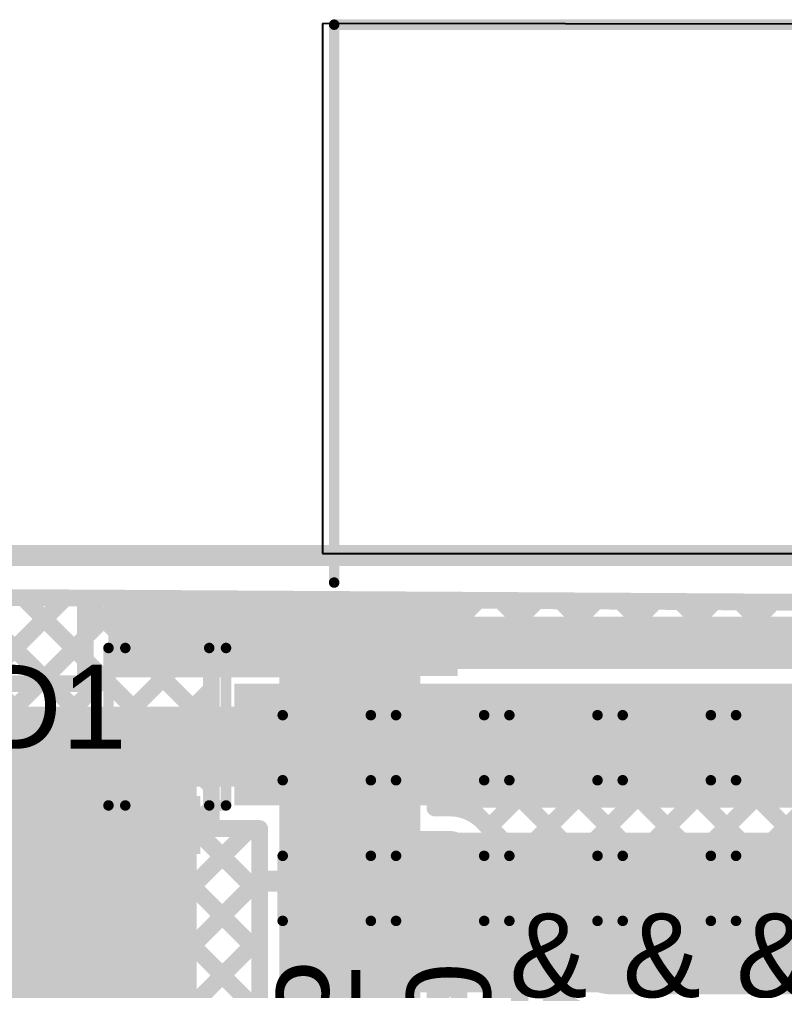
# Model space of a CAD drawing. Header units: millimetres. Extents: x -0.64 to 2.98, y -0.65 to 2.86.
# Drawn here: x 0.7016 to 1.0661, y 2.3958 to 2.8584 of the extents above; entities that cross this region are included whole.
import ezdxf

# ---------------------------------------------------------------- set-up
doc = ezdxf.new("R2010")
doc.units = ezdxf.units.MM
doc.header["$MEASUREMENT"] = 0
for name, color, linetype in [('BottomLayer', 5, 'Continuous'), ('BottomOverlay', 54, 'Continuous'), ('BottomPaste', 16, 'Continuous'), ('BottomSolder', 6, 'Continuous'), ('Mechanical2', 216, 'Continuous'), ('MultiLayer', 9, 'Continuous'), ('TopLayer', 1, 'Continuous'), ('TopOverlay', 2, 'Continuous'), ('TopPaste', 8, 'Continuous'), ('TopSolder', 216, 'Continuous'), ('ViaHoleLayer', 16, 'Continuous')]:
    doc.layers.add(name, color=color, linetype=linetype)
doc.styles.add('Arial', font='arial.ttf', dxfattribs={"height": 0.2})

# ---------------------------------------------------------------- blocks, each defined once
blk = doc.blocks.new('UDD32C03L01_267')
at = {"layer": 'TopLayer'}
for points in [[(-0.05512, 0.01181), (-0.03543, 0.01181), (-0.03543, -0.01181), (-0.05512, -0.01181)], [(0.03543, 0.01181), (0.05512, 0.01181), (0.05512, -0.01181), (0.03543, -0.01181)]]:
    blk.add_hatch(color=1, dxfattribs=at).paths.add_polyline_path(points)
at = {"layer": 'TopPaste'}
for points in [[(-0.05512, 0.01181), (-0.03543, 0.01181), (-0.03543, -0.01181), (-0.05512, -0.01181)], [(0.03543, 0.01181), (0.05512, 0.01181), (0.05512, -0.01181), (0.03543, -0.01181)]]:
    blk.add_hatch(color=8, dxfattribs=at).paths.add_polyline_path(points)
at = {"layer": 'TopSolder'}
for points in [[(-0.05912, 0.01581), (-0.03143, 0.01581), (-0.03143, -0.01581), (-0.05912, -0.01581)], [(0.03143, 0.01581), (0.05912, 0.01581), (0.05912, -0.01581), (0.03143, -0.01581)]]:
    blk.add_hatch(color=216, dxfattribs=at).paths.add_polyline_path(points)
at = {"layer": 'TopOverlay', "const_width": 0.005}
for points in [[(-0.036, 0.028), (0.039, 0.028)], [(-0.036, 0.028), (-0.036, 0.02)], [(0.039, 0.028), (0.039, 0.02)], [(-0.036, -0.02), (-0.036, -0.028)], [(0.039, -0.02), (0.039, -0.028)], [(-0.036, -0.028), (0.039, -0.028)]]:
    blk.add_lwpolyline(points, dxfattribs=at)
at = {"layer": 'TopOverlay', "const_width": 0.0025}
for points in [[(-0.03725, 0.028, 1), (-0.03475, 0.028, 1)], [(-0.03725, 0.028, 1), (-0.03475, 0.028, 1)], [(0.03775, 0.028, 1), (0.04025, 0.028, 1)], [(0.03775, 0.028, 1), (0.04025, 0.028, 1)], [(-0.03725, 0.02, 1), (-0.03475, 0.02, 1)], [(0.03775, 0.02, 1), (0.04025, 0.02, 1)], [(-0.03725, -0.02, 1), (-0.03475, -0.02, 1)], [(0.03775, -0.02, 1), (0.04025, -0.02, 1)], [(-0.03725, -0.028, 1), (-0.03475, -0.028, 1)], [(-0.03725, -0.028, 1), (-0.03475, -0.028, 1)], [(0.03775, -0.028, 1), (0.04025, -0.028, 1)], [(0.03775, -0.028, 1), (0.04025, -0.028, 1)]]:
    blk.add_lwpolyline(points, format="xyb", close=True, dxfattribs=at)
blk = doc.blocks.new('CAP_0603_B_268')
at = {"layer": 'BottomLayer'}
for points in [[(-0.045, -0.0175), (-0.045, 0.0175), (-0.015, 0.0175), (-0.015, -0.0175)], [(0.015, -0.0175), (0.015, 0.0175), (0.045, 0.0175), (0.045, -0.0175)]]:
    blk.add_hatch(color=5, dxfattribs=at).paths.add_polyline_path(points)
at = {"layer": 'BottomPaste'}
for points in [[(-0.045, -0.0175), (-0.045, 0.0175), (-0.015, 0.0175), (-0.015, -0.0175)], [(0.015, -0.0175), (0.015, 0.0175), (0.045, 0.0175), (0.045, -0.0175)]]:
    blk.add_hatch(color=16, dxfattribs=at).paths.add_polyline_path(points)
at = {"layer": 'BottomSolder'}
for points in [[(-0.04736, -0.01986), (-0.04736, 0.01986), (-0.01264, 0.01986), (-0.01264, -0.01986)], [(0.01264, -0.01986), (0.01264, 0.01986), (0.04736, 0.01986), (0.04736, -0.01986)]]:
    blk.add_hatch(color=6, dxfattribs=at).paths.add_polyline_path(points)
at = {"layer": 'BottomOverlay', "const_width": 0.005}
for points in [[(-0.049, -0.021), (-0.049, 0.021)], [(-0.018, 0.021), (-0.049, 0.021)], [(0.049, 0.021), (0.018, 0.021)], [(0.049, -0.021), (0.049, 0.021)], [(-0.018, -0.021), (-0.049, -0.021)], [(0.049, -0.021), (0.018, -0.021)]]:
    blk.add_lwpolyline(points, dxfattribs=at)
at = {"layer": 'BottomOverlay', "const_width": 0.0025}
for points in [[(-0.05025, 0.021, 1), (-0.04775, 0.021, 1)], [(-0.05025, 0.021, 1), (-0.04775, 0.021, 1)], [(-0.01925, 0.021, 1), (-0.01675, 0.021, 1)], [(0.01675, 0.021, 1), (0.01925, 0.021, 1)], [(0.04775, 0.021, 1), (0.05025, 0.021, 1)], [(0.04775, 0.021, 1), (0.05025, 0.021, 1)], [(-0.05025, -0.021, 1), (-0.04775, -0.021, 1)], [(-0.05025, -0.021, 1), (-0.04775, -0.021, 1)], [(-0.01925, -0.021, 1), (-0.01675, -0.021, 1)], [(0.01675, -0.021, 1), (0.01925, -0.021, 1)], [(0.04775, -0.021, 1), (0.05025, -0.021, 1)], [(0.04775, -0.021, 1), (0.05025, -0.021, 1)]]:
    blk.add_lwpolyline(points, format="xyb", close=True, dxfattribs=at)
blk = doc.blocks.new('CAP_0603_B_269')
at = {"layer": 'BottomLayer'}
for points in [[(-0.045, -0.0175), (-0.045, 0.0175), (-0.015, 0.0175), (-0.015, -0.0175)], [(0.015, -0.0175), (0.015, 0.0175), (0.045, 0.0175), (0.045, -0.0175)]]:
    blk.add_hatch(color=5, dxfattribs=at).paths.add_polyline_path(points)
at = {"layer": 'BottomPaste'}
for points in [[(-0.045, -0.0175), (-0.045, 0.0175), (-0.015, 0.0175), (-0.015, -0.0175)], [(0.015, -0.0175), (0.015, 0.0175), (0.045, 0.0175), (0.045, -0.0175)]]:
    blk.add_hatch(color=16, dxfattribs=at).paths.add_polyline_path(points)
at = {"layer": 'BottomSolder'}
for points in [[(-0.04736, -0.01986), (-0.04736, 0.01986), (-0.01264, 0.01986), (-0.01264, -0.01986)], [(0.01264, -0.01986), (0.01264, 0.01986), (0.04736, 0.01986), (0.04736, -0.01986)]]:
    blk.add_hatch(color=6, dxfattribs=at).paths.add_polyline_path(points)
at = {"layer": 'BottomOverlay', "const_width": 0.005}
for points in [[(-0.049, -0.021), (-0.049, 0.021)], [(-0.018, 0.021), (-0.049, 0.021)], [(0.049, 0.021), (0.018, 0.021)], [(0.049, -0.021), (0.049, 0.021)], [(-0.018, -0.021), (-0.049, -0.021)], [(0.049, -0.021), (0.018, -0.021)]]:
    blk.add_lwpolyline(points, dxfattribs=at)
at = {"layer": 'BottomOverlay', "const_width": 0.0025}
for points in [[(-0.05025, 0.021, 1), (-0.04775, 0.021, 1)], [(-0.05025, 0.021, 1), (-0.04775, 0.021, 1)], [(-0.01925, 0.021, 1), (-0.01675, 0.021, 1)], [(0.01675, 0.021, 1), (0.01925, 0.021, 1)], [(0.04775, 0.021, 1), (0.05025, 0.021, 1)], [(0.04775, 0.021, 1), (0.05025, 0.021, 1)], [(-0.05025, -0.021, 1), (-0.04775, -0.021, 1)], [(-0.05025, -0.021, 1), (-0.04775, -0.021, 1)], [(-0.01925, -0.021, 1), (-0.01675, -0.021, 1)], [(0.01675, -0.021, 1), (0.01925, -0.021, 1)], [(0.04775, -0.021, 1), (0.05025, -0.021, 1)], [(0.04775, -0.021, 1), (0.05025, -0.021, 1)]]:
    blk.add_lwpolyline(points, format="xyb", close=True, dxfattribs=at)
blk = doc.blocks.new('C___0603_B_270')
at = {"layer": 'BottomLayer'}
for points in [[(-0.045, -0.0175), (-0.045, 0.0175), (-0.015, 0.0175), (-0.015, -0.0175)], [(0.015, -0.0175), (0.015, 0.0175), (0.045, 0.0175), (0.045, -0.0175)]]:
    blk.add_hatch(color=5, dxfattribs=at).paths.add_polyline_path(points)
at = {"layer": 'BottomPaste'}
for points in [[(-0.045, -0.0175), (-0.045, 0.0175), (-0.015, 0.0175), (-0.015, -0.0175)], [(0.015, -0.0175), (0.015, 0.0175), (0.045, 0.0175), (0.045, -0.0175)]]:
    blk.add_hatch(color=16, dxfattribs=at).paths.add_polyline_path(points)
at = {"layer": 'BottomSolder'}
for points in [[(-0.04736, -0.01986), (-0.04736, 0.01986), (-0.01264, 0.01986), (-0.01264, -0.01986)], [(0.01264, -0.01986), (0.01264, 0.01986), (0.04736, 0.01986), (0.04736, -0.01986)]]:
    blk.add_hatch(color=6, dxfattribs=at).paths.add_polyline_path(points)
at = {"layer": 'BottomOverlay', "const_width": 0.005}
for points in [[(-0.018, 0.021), (-0.049, 0.021)], [(-0.049, -0.021), (-0.049, 0.021)], [(0.049, 0.021), (0.018, 0.021)], [(0.049, -0.021), (0.049, 0.021)], [(-0.018, -0.021), (-0.049, -0.021)], [(0.049, -0.021), (0.018, -0.021)]]:
    blk.add_lwpolyline(points, dxfattribs=at)
at = {"layer": 'BottomOverlay', "const_width": 0.0025}
for points in [[(-0.05025, 0.021, 1), (-0.04775, 0.021, 1)], [(-0.05025, 0.021, 1), (-0.04775, 0.021, 1)], [(-0.01925, 0.021, 1), (-0.01675, 0.021, 1)], [(0.01675, 0.021, 1), (0.01925, 0.021, 1)], [(0.04775, 0.021, 1), (0.05025, 0.021, 1)], [(0.04775, 0.021, 1), (0.05025, 0.021, 1)], [(-0.05025, -0.021, 1), (-0.04775, -0.021, 1)], [(-0.05025, -0.021, 1), (-0.04775, -0.021, 1)], [(-0.01925, -0.021, 1), (-0.01675, -0.021, 1)], [(0.01675, -0.021, 1), (0.01925, -0.021, 1)], [(0.04775, -0.021, 1), (0.05025, -0.021, 1)], [(0.04775, -0.021, 1), (0.05025, -0.021, 1)]]:
    blk.add_lwpolyline(points, format="xyb", close=True, dxfattribs=at)
blk = doc.blocks.new('CAP_0603_B_271')
at = {"layer": 'BottomLayer'}
for points in [[(-0.045, -0.0175), (-0.045, 0.0175), (-0.015, 0.0175), (-0.015, -0.0175)], [(0.015, -0.0175), (0.015, 0.0175), (0.045, 0.0175), (0.045, -0.0175)]]:
    blk.add_hatch(color=5, dxfattribs=at).paths.add_polyline_path(points)
at = {"layer": 'BottomPaste'}
for points in [[(-0.045, -0.0175), (-0.045, 0.0175), (-0.015, 0.0175), (-0.015, -0.0175)], [(0.015, -0.0175), (0.015, 0.0175), (0.045, 0.0175), (0.045, -0.0175)]]:
    blk.add_hatch(color=16, dxfattribs=at).paths.add_polyline_path(points)
at = {"layer": 'BottomSolder'}
for points in [[(-0.04736, -0.01986), (-0.04736, 0.01986), (-0.01264, 0.01986), (-0.01264, -0.01986)], [(0.01264, -0.01986), (0.01264, 0.01986), (0.04736, 0.01986), (0.04736, -0.01986)]]:
    blk.add_hatch(color=6, dxfattribs=at).paths.add_polyline_path(points)
at = {"layer": 'BottomOverlay', "const_width": 0.005}
for points in [[(-0.049, -0.021), (-0.049, 0.021)], [(-0.018, 0.021), (-0.049, 0.021)], [(0.049, 0.021), (0.018, 0.021)], [(0.049, -0.021), (0.049, 0.021)], [(-0.018, -0.021), (-0.049, -0.021)], [(0.049, -0.021), (0.018, -0.021)]]:
    blk.add_lwpolyline(points, dxfattribs=at)
at = {"layer": 'BottomOverlay', "const_width": 0.0025}
for points in [[(-0.05025, 0.021, 1), (-0.04775, 0.021, 1)], [(-0.05025, 0.021, 1), (-0.04775, 0.021, 1)], [(-0.01925, 0.021, 1), (-0.01675, 0.021, 1)], [(0.01675, 0.021, 1), (0.01925, 0.021, 1)], [(0.04775, 0.021, 1), (0.05025, 0.021, 1)], [(0.04775, 0.021, 1), (0.05025, 0.021, 1)], [(-0.05025, -0.021, 1), (-0.04775, -0.021, 1)], [(-0.05025, -0.021, 1), (-0.04775, -0.021, 1)], [(-0.01925, -0.021, 1), (-0.01675, -0.021, 1)], [(0.01675, -0.021, 1), (0.01925, -0.021, 1)], [(0.04775, -0.021, 1), (0.05025, -0.021, 1)], [(0.04775, -0.021, 1), (0.05025, -0.021, 1)]]:
    blk.add_lwpolyline(points, format="xyb", close=True, dxfattribs=at)
blk = doc.blocks.new('CAP_0603_B_275')
at = {"layer": 'BottomLayer'}
for points in [[(-0.045, -0.0175), (-0.045, 0.0175), (-0.015, 0.0175), (-0.015, -0.0175)], [(0.015, -0.0175), (0.015, 0.0175), (0.045, 0.0175), (0.045, -0.0175)]]:
    blk.add_hatch(color=5, dxfattribs=at).paths.add_polyline_path(points)
at = {"layer": 'BottomPaste'}
for points in [[(-0.045, -0.0175), (-0.045, 0.0175), (-0.015, 0.0175), (-0.015, -0.0175)], [(0.015, -0.0175), (0.015, 0.0175), (0.045, 0.0175), (0.045, -0.0175)]]:
    blk.add_hatch(color=16, dxfattribs=at).paths.add_polyline_path(points)
at = {"layer": 'BottomSolder'}
for points in [[(-0.04736, -0.01986), (-0.04736, 0.01986), (-0.01264, 0.01986), (-0.01264, -0.01986)], [(0.01264, -0.01986), (0.01264, 0.01986), (0.04736, 0.01986), (0.04736, -0.01986)]]:
    blk.add_hatch(color=6, dxfattribs=at).paths.add_polyline_path(points)
at = {"layer": 'BottomOverlay', "const_width": 0.005}
for points in [[(-0.049, -0.021), (-0.049, 0.021)], [(-0.018, 0.021), (-0.049, 0.021)], [(0.049, 0.021), (0.018, 0.021)], [(0.049, -0.021), (0.049, 0.021)], [(-0.018, -0.021), (-0.049, -0.021)], [(0.049, -0.021), (0.018, -0.021)]]:
    blk.add_lwpolyline(points, dxfattribs=at)
at = {"layer": 'BottomOverlay', "const_width": 0.0025}
for points in [[(-0.05025, 0.021, 1), (-0.04775, 0.021, 1)], [(-0.05025, 0.021, 1), (-0.04775, 0.021, 1)], [(-0.01925, 0.021, 1), (-0.01675, 0.021, 1)], [(0.01675, 0.021, 1), (0.01925, 0.021, 1)], [(0.04775, 0.021, 1), (0.05025, 0.021, 1)], [(0.04775, 0.021, 1), (0.05025, 0.021, 1)], [(-0.05025, -0.021, 1), (-0.04775, -0.021, 1)], [(-0.05025, -0.021, 1), (-0.04775, -0.021, 1)], [(-0.01925, -0.021, 1), (-0.01675, -0.021, 1)], [(0.01675, -0.021, 1), (0.01925, -0.021, 1)], [(0.04775, -0.021, 1), (0.05025, -0.021, 1)], [(0.04775, -0.021, 1), (0.05025, -0.021, 1)]]:
    blk.add_lwpolyline(points, format="xyb", close=True, dxfattribs=at)
blk = doc.blocks.new('ESP32_WROVER_E_N8R8_292')
at = {"layer": 'TopLayer'}
for points in [[(-0.37402, 0.46772), (-0.31496, 0.46772), (-0.31496, 0.43228), (-0.37402, 0.43228)], [(-0.37402, 0.41772), (-0.31496, 0.41772), (-0.31496, 0.38228), (-0.37402, 0.38228)], [(-0.37402, 0.36772), (-0.31496, 0.36772), (-0.31496, 0.33228), (-0.37402, 0.33228)], [(-0.37402, 0.31772), (-0.31496, 0.31772), (-0.31496, 0.28228), (-0.37402, 0.28228)]]:
    blk.add_hatch(color=1, dxfattribs=at).paths.add_polyline_path(points)
at = {"layer": 'TopOverlay'}
blk.add_hatch(color=2, dxfattribs=at).paths.add_polyline_path([(-0.3112, 0.43263), (-0.2932, 0.43263), (-0.2932, 0.46963), (-0.3112, 0.46963)])
at = {"layer": 'TopPaste'}
for points in [[(-0.37402, 0.46772), (-0.31496, 0.46772), (-0.31496, 0.43228), (-0.37402, 0.43228)], [(-0.37402, 0.41772), (-0.31496, 0.41772), (-0.31496, 0.38228), (-0.37402, 0.38228)], [(-0.37402, 0.36772), (-0.31496, 0.36772), (-0.31496, 0.33228), (-0.37402, 0.33228)], [(-0.37402, 0.31772), (-0.31496, 0.31772), (-0.31496, 0.28228), (-0.37402, 0.28228)]]:
    blk.add_hatch(color=8, dxfattribs=at).paths.add_polyline_path(points)
at = {"layer": 'TopSolder'}
for points in [[(-0.37802, 0.47172), (-0.31096, 0.47172), (-0.31096, 0.42828), (-0.37802, 0.42828)], [(-0.37802, 0.42172), (-0.31096, 0.42172), (-0.31096, 0.37828), (-0.37802, 0.37828)], [(-0.37802, 0.37172), (-0.31096, 0.37172), (-0.31096, 0.32828), (-0.37802, 0.32828)], [(-0.37802, 0.32172), (-0.31096, 0.32172), (-0.31096, 0.27828), (-0.37802, 0.27828)]]:
    blk.add_hatch(color=216, dxfattribs=at).paths.add_polyline_path(points)
at = {"layer": 'TopOverlay'}
for points, const_width in [([(-0.35197, 0.47717), (-0.35197, 0.74291)], 0.005), ([(-0.35197, 0.74291), (0.35669, 0.74291)], 0.005), ([(-0.38884, 0.44431), (-0.38884, 0.45431)], 0.01181), ([(-0.38884, 0.45431), (-0.38384, 0.44931)], 0.01181), ([(-0.38884, 0.44431), (-0.38384, 0.44931)], 0.01181)]:
    blk.add_lwpolyline(points, dxfattribs=dict(at, const_width=const_width))
for points, const_width in [([(-0.35322, 0.74291, 1), (-0.35072, 0.74291, 1)], 0.0025), ([(-0.35322, 0.74291, 1), (-0.35072, 0.74291, 1)], 0.0025), ([(-0.35322, 0.47717, 1), (-0.35072, 0.47717, 1)], 0.0025), ([(-0.3918, 0.45431, 1), (-0.38589, 0.45431, 1)], 0.00591), ([(-0.3918, 0.45431, 1), (-0.38589, 0.45431, 1)], 0.00591), ([(-0.3868, 0.44931, 1), (-0.38089, 0.44931, 1)], 0.00591), ([(-0.3868, 0.44931, 1), (-0.38089, 0.44931, 1)], 0.00591), ([(-0.3918, 0.44431, 1), (-0.38589, 0.44431, 1)], 0.00591), ([(-0.3918, 0.44431, 1), (-0.38589, 0.44431, 1)], 0.00591)]:
    blk.add_lwpolyline(points, format="xyb", close=True, dxfattribs=dict(at, const_width=const_width))

msp = doc.modelspace()

# ---------------------------------------------------------------- hatches: boundary and pattern name
at = {"layer": 'BottomLayer'}
for points in [[(0.804, 2.484), (1.246, 2.484), (1.246, 2.542), (0.804, 2.542)], [(0.827, 2.395), (1.284, 2.395), (1.284, 2.471), (0.827, 2.471)]]:
    msp.add_hatch(color=5, dxfattribs=at).paths.add_polyline_path(points)
h = msp.add_hatch(color=5, dxfattribs=at)
edge = h.paths.add_edge_path()
edge.add_arc((0.816, 2.51), 0.01181, 0, 360)
h = msp.add_hatch(color=5, dxfattribs=at)
edge = h.paths.add_edge_path()
edge.add_arc((1.037, 2.513), 0.01181, 0, 360)
h = msp.add_hatch(color=5, dxfattribs=at)
edge = h.paths.add_edge_path()
edge.add_arc((0.984, 2.419), 0.01181, 0, 360)
at = {"layer": 'BottomSolder'}
h = msp.add_hatch(color=6, dxfattribs=at)
edge = h.paths.add_edge_path()
edge.add_arc((0.816, 2.51), 0.00791, 0, 360)
h = msp.add_hatch(color=6, dxfattribs=at)
edge = h.paths.add_edge_path()
edge.add_arc((1.037, 2.513), 0.00791, 0, 360)
h = msp.add_hatch(color=6, dxfattribs=at)
edge = h.paths.add_edge_path()
edge.add_arc((0.984, 2.419), 0.00791, 0, 360)
at = {"layer": 'TopLayer'}
for points in [[(0.744, 2.545), (0.857, 2.545), (0.857, 2.581), (0.744, 2.581)], [(0.689, 1.975), (0.786, 1.975), (0.786, 2.531), (0.689, 2.531)], [(0.745, 2.493), (0.836, 2.493), (0.836, 2.531), (0.745, 2.531)]]:
    msp.add_hatch(color=1, dxfattribs=at).paths.add_polyline_path(points)
h = msp.add_hatch(color=1, dxfattribs=at)
edge = h.paths.add_edge_path()
edge.add_arc((0.816, 2.51), 0.01181, 0, 360)
h = msp.add_hatch(color=1, dxfattribs=at)
edge = h.paths.add_edge_path()
edge.add_arc((1.037, 2.513), 0.01181, 0, 360)
h = msp.add_hatch(color=1, dxfattribs=at)
edge = h.paths.add_edge_path()
edge.add_arc((0.984, 2.419), 0.01181, 0, 360)
at = {"layer": 'TopSolder'}
h = msp.add_hatch(color=216, dxfattribs=at)
edge = h.paths.add_edge_path()
edge.add_arc((0.816, 2.51), 0.00791, 0, 360)
h = msp.add_hatch(color=216, dxfattribs=at)
edge = h.paths.add_edge_path()
edge.add_arc((1.037, 2.513), 0.00791, 0, 360)
h = msp.add_hatch(color=216, dxfattribs=at)
edge = h.paths.add_edge_path()
edge.add_arc((0.984, 2.419), 0.00791, 0, 360)
at = {"layer": 'ViaHoleLayer'}
h = msp.add_hatch(color=16, dxfattribs=at)
edge = h.paths.add_edge_path()
edge.add_arc((1.037, 2.513), 0.00591, 0, 360)
h = msp.add_hatch(color=16, dxfattribs=at)
edge = h.paths.add_edge_path()
edge.add_arc((0.816, 2.51), 0.00591, 0, 360)
h = msp.add_hatch(color=16, dxfattribs=at)
edge = h.paths.add_edge_path()
edge.add_arc((0.984, 2.419), 0.00591, 0, 360)

# ---------------------------------------------------------------- linework, layer by layer
at = {"layer": 'BottomLayer'}
for points, const_width in [([(0.36632, 2.58499), (1.25335, 2.57973)], 0.008), ([(0.49469, 2.35413), (0.72343, 2.58287)], 0.008), ([(0.49469, 2.32584), (0.75155, 2.5827)], 0.008), ([(0.49469, 2.29756), (0.77967, 2.58254)], 0.008), ([(0.53249, 2.584), (0.72649, 2.39)], 0.008), ([(0.56094, 2.58383), (0.75477, 2.39)], 0.008), ([(0.58939, 2.58367), (0.78306, 2.39)], 0.008), ([(0.61541, 2.39), (0.80779, 2.58237)], 0.008), ([(0.61784, 2.5835), (0.81134, 2.39)], 0.008), ([(0.6463, 2.58333), (0.816, 2.41363)], 0.008), ([(0.67475, 2.58316), (0.816, 2.44191)], 0.008), ([(0.7032, 2.58299), (0.793, 2.49319)], 0.008), ([(0.73166, 2.58282), (0.793, 2.52148)], 0.008), ([(0.76011, 2.58265), (0.793, 2.54976)], 0.008), ([(0.78856, 2.58249), (0.81805, 2.553)], 0.008), ([(0.8067, 2.553), (0.8359, 2.5822)], 0.008), ([(0.81701, 2.58232), (0.84633, 2.553)], 0.008), ([(0.83498, 2.553), (0.86402, 2.58204)], 0.008), ([(0.84547, 2.58215), (0.87462, 2.553)], 0.008), ([(0.87392, 2.58198), (0.9029, 2.553)], 0.008), ([(0.86327, 2.553), (0.89214, 2.58187)], 0.008), ([(0.89155, 2.553), (0.92026, 2.5817)], 0.008), ([(0.90237, 2.58181), (0.93118, 2.553)], 0.008), ([(0.91984, 2.553), (0.94837, 2.58154)], 0.008), ([(0.93083, 2.58164), (0.95947, 2.553)], 0.008), ([(0.94812, 2.553), (0.97649, 2.58137)], 0.008), ([(0.95928, 2.58147), (0.98775, 2.553)], 0.008), ([(0.9764, 2.553), (1.00461, 2.58121)], 0.008), ([(0.98773, 2.58131), (1.01604, 2.553)], 0.008), ([(1.00469, 2.553), (1.03273, 2.58104)], 0.008), ([(1.01618, 2.58114), (1.04432, 2.553)], 0.008), ([(1.03297, 2.553), (1.06084, 2.58087)], 0.008), ([(1.04464, 2.58097), (1.07261, 2.553)], 0.008), ([(1.06126, 2.553), (1.08896, 2.58071)], 0.008), ([(0.793, 2.553), (1.2492, 2.553)], 0.008), ([(0.793, 2.473), (0.793, 2.553)], 0.008), ([(0.6437, 2.39), (0.793, 2.5393)], 0.008), ([(0.67198, 2.39), (0.793, 2.51102)], 0.008), ([(0.70027, 2.39), (0.793, 2.48273)], 0.008), ([(0.72855, 2.39), (0.81155, 2.473)], 0.008), ([(0.793, 2.473), (0.816, 2.473)], 0.008), ([(0.816, 2.39), (0.816, 2.473)], 0.008), ([(0.75684, 2.39), (0.816, 2.44916)], 0.008), ([(0.8205, 2.448), (0.848, 2.448)], 0.01), ([(0.78512, 2.39), (0.816, 2.42088)], 0.008)]:
    msp.add_lwpolyline(points, dxfattribs=dict(at, const_width=const_width))
for points, const_width in [([(0.7012, 2.58299, 1), (0.7052, 2.58299, 1)], 0.004), ([(0.72143, 2.58287, 1), (0.72543, 2.58287, 1)], 0.004), ([(0.72966, 2.58282, 1), (0.73366, 2.58282, 1)], 0.004), ([(0.74955, 2.5827, 1), (0.75355, 2.5827, 1)], 0.004), ([(0.75811, 2.58265, 1), (0.76211, 2.58265, 1)], 0.004), ([(0.77767, 2.58254, 1), (0.78167, 2.58254, 1)], 0.004), ([(0.78656, 2.58249, 1), (0.79056, 2.58249, 1)], 0.004), ([(0.80579, 2.58237, 1), (0.80979, 2.58237, 1)], 0.004), ([(0.81501, 2.58232, 1), (0.81901, 2.58232, 1)], 0.004), ([(0.8339, 2.5822, 1), (0.8379, 2.5822, 1)], 0.004), ([(0.84347, 2.58215, 1), (0.84747, 2.58215, 1)], 0.004), ([(0.86202, 2.58204, 1), (0.86602, 2.58204, 1)], 0.004), ([(0.87192, 2.58198, 1), (0.87592, 2.58198, 1)], 0.004), ([(0.89014, 2.58187, 1), (0.89414, 2.58187, 1)], 0.004), ([(0.90037, 2.58181, 1), (0.90437, 2.58181, 1)], 0.004), ([(0.91826, 2.5817, 1), (0.92226, 2.5817, 1)], 0.004), ([(0.92883, 2.58164, 1), (0.93283, 2.58164, 1)], 0.004), ([(0.94637, 2.58154, 1), (0.95037, 2.58154, 1)], 0.004), ([(0.95728, 2.58147, 1), (0.96128, 2.58147, 1)], 0.004), ([(0.97449, 2.58137, 1), (0.97849, 2.58137, 1)], 0.004), ([(0.98573, 2.58131, 1), (0.98973, 2.58131, 1)], 0.004), ([(1.00261, 2.58121, 1), (1.00661, 2.58121, 1)], 0.004), ([(1.01418, 2.58114, 1), (1.01818, 2.58114, 1)], 0.004), ([(1.03073, 2.58104, 1), (1.03473, 2.58104, 1)], 0.004), ([(1.04264, 2.58097, 1), (1.04664, 2.58097, 1)], 0.004), ([(1.05884, 2.58087, 1), (1.06284, 2.58087, 1)], 0.004), ([(0.791, 2.553, 1), (0.795, 2.553, 1)], 0.004), ([(0.791, 2.553, 1), (0.795, 2.553, 1)], 0.004), ([(0.791, 2.54976, 1), (0.795, 2.54976, 1)], 0.004), ([(0.8047, 2.553, 1), (0.8087, 2.553, 1)], 0.004), ([(0.81605, 2.553, 1), (0.82005, 2.553, 1)], 0.004), ([(0.83298, 2.553, 1), (0.83698, 2.553, 1)], 0.004), ([(0.84433, 2.553, 1), (0.84833, 2.553, 1)], 0.004), ([(0.86127, 2.553, 1), (0.86527, 2.553, 1)], 0.004), ([(0.87262, 2.553, 1), (0.87662, 2.553, 1)], 0.004), ([(0.88955, 2.553, 1), (0.89355, 2.553, 1)], 0.004), ([(0.9009, 2.553, 1), (0.9049, 2.553, 1)], 0.004), ([(0.91784, 2.553, 1), (0.92184, 2.553, 1)], 0.004), ([(0.92918, 2.553, 1), (0.93318, 2.553, 1)], 0.004), ([(0.94612, 2.553, 1), (0.95012, 2.553, 1)], 0.004), ([(0.95747, 2.553, 1), (0.96147, 2.553, 1)], 0.004), ([(0.9744, 2.553, 1), (0.9784, 2.553, 1)], 0.004), ([(0.98575, 2.553, 1), (0.98975, 2.553, 1)], 0.004), ([(1.00269, 2.553, 1), (1.00669, 2.553, 1)], 0.004), ([(1.01404, 2.553, 1), (1.01804, 2.553, 1)], 0.004), ([(1.03097, 2.553, 1), (1.03497, 2.553, 1)], 0.004), ([(1.04232, 2.553, 1), (1.04632, 2.553, 1)], 0.004), ([(1.05926, 2.553, 1), (1.06326, 2.553, 1)], 0.004), ([(0.791, 2.5393, 1), (0.795, 2.5393, 1)], 0.004), ([(0.791, 2.52148, 1), (0.795, 2.52148, 1)], 0.004), ([(0.791, 2.51102, 1), (0.795, 2.51102, 1)], 0.004), ([(0.791, 2.49319, 1), (0.795, 2.49319, 1)], 0.004), ([(0.791, 2.48273, 1), (0.795, 2.48273, 1)], 0.004), ([(0.791, 2.473, 1), (0.795, 2.473, 1)], 0.004), ([(0.791, 2.473, 1), (0.795, 2.473, 1)], 0.004), ([(0.80955, 2.473, 1), (0.81355, 2.473, 1)], 0.004), ([(0.814, 2.473, 1), (0.818, 2.473, 1)], 0.004), ([(0.814, 2.473, 1), (0.818, 2.473, 1)], 0.004), ([(0.814, 2.44916, 1), (0.818, 2.44916, 1)], 0.004), ([(0.818, 2.448, 1), (0.823, 2.448, 1)], 0.005), ([(0.8455, 2.448, 1), (0.8505, 2.448, 1)], 0.005), ([(0.814, 2.44191, 1), (0.818, 2.44191, 1)], 0.004), ([(0.814, 2.42088, 1), (0.818, 2.42088, 1)], 0.004), ([(0.814, 2.41363, 1), (0.818, 2.41363, 1)], 0.004)]:
    msp.add_lwpolyline(points, format="xyb", close=True, dxfattribs=dict(at, const_width=const_width))
at = {"layer": 'Mechanical2', "const_width": 0.01}
msp.add_lwpolyline([(1.75783, 2.80917, -6.230382), (0.64896, 2.81029)], format="xyb", dxfattribs=at)
msp.add_lwpolyline([(0.64915, 2.603), (1.57, 2.603)], dxfattribs=at)
at = {"layer": 'MultiLayer'}
for p, q in [((1.565, 2.85541), (0.846, 2.85642)), ((0.846, 2.85642), (0.846, 2.604)), ((0.846, 2.604), (1.565, 2.604))]:
    msp.add_line(p, q, dxfattribs=at)
at = {"layer": 'TopLayer'}
for points, const_width in [([(0.36632, 2.58499), (0.733, 2.58281)], 0.008), ([(0.67475, 2.58316), (0.71591, 2.542)], 0.008), ([(0.68256, 2.542), (0.72343, 2.58287)], 0.008), ([(0.7032, 2.58299), (0.733, 2.55319)], 0.008), ([(0.733, 2.542), (0.733, 2.58281)], 0.008), ([(0.772, 2.56493), (0.772, 2.56528)], 0.022), ([(0.772, 2.56493), (0.77393, 2.563)], 0.022), ([(0.77393, 2.563), (0.859, 2.563)], 0.022), ([(0.859, 2.563), (1.273, 2.563)], 0.022), ([(0.71085, 2.542), (0.733, 2.56415)], 0.008), ([(0.678, 2.542), (0.733, 2.542)], 0.008), ([(0.859, 2.513), (1.037, 2.513)], 0.03), ([(1.037, 2.513), (1.231, 2.513)], 0.03), ([(0.816, 2.51), (0.856, 2.51)], 0.025), ([(0.856, 2.51), (0.859, 2.513)], 0.025), ([(0.89953, 2.487), (1.037, 2.487)], 0.008), ([(0.9062, 2.48279), (0.9104, 2.487)], 0.008), ([(0.91233, 2.487), (0.95678, 2.44256)], 0.008), ([(0.92515, 2.47346), (0.93869, 2.487)], 0.008), ([(0.93929, 2.45932), (0.96697, 2.487)], 0.008), ([(0.94062, 2.487), (0.97403, 2.45359)], 0.008), ([(0.95265, 2.44439), (0.99526, 2.487)], 0.008), ([(0.9689, 2.487), (1.0009, 2.455)], 0.008), ([(0.99154, 2.455), (1.02354, 2.487)], 0.008), ([(0.99718, 2.487), (1.02918, 2.455)], 0.008), ([(1.01983, 2.455), (1.05183, 2.487)], 0.008), ([(1.02547, 2.487), (1.05747, 2.455)], 0.008), ([(1.037, 2.487), (1.231, 2.487)], 0.008), ([(1.04811, 2.455), (1.08011, 2.487)], 0.008), ([(1.05375, 2.487), (1.08575, 2.455)], 0.008), ([(0.89953, 2.48279), (0.90671, 2.48279)], 0.008), ([(0.9223, 2.47631), (0.94852, 2.4501)], 0.008), ([(0.859, 2.463), (0.86121, 2.46079)], 0.022), ([(0.86121, 2.46079), (0.90671, 2.46079)], 0.022), ([(0.90671, 2.46079), (0.933, 2.4345)], 0.022), ([(0.984, 2.455), (1.092, 2.455)], 0.008), ([(0.933, 2.368), (0.933, 2.4345)], 0.022), ([(0.984, 2.419), (1.092, 2.419)], 0.05), ([(0.89953, 2.43686), (0.911, 2.42539)], 0.008), ([(0.89953, 2.39172), (0.89953, 2.43428)], 0.008), ([(0.89953, 2.41955), (0.90818, 2.42821)], 0.008), ([(0.911, 2.37403), (0.911, 2.42539)], 0.008), ([(0.89953, 2.41495), (0.911, 2.40348)], 0.008), ([(0.89953, 2.39127), (0.911, 2.40274)], 0.008), ([(0.955, 2.37403), (0.955, 2.39767)], 0.008)]:
    msp.add_lwpolyline(points, dxfattribs=dict(at, const_width=const_width))
for points, const_width in [([(0.7012, 2.58299, 1), (0.7052, 2.58299, 1)], 0.004), ([(0.72143, 2.58287, 1), (0.72543, 2.58287, 1)], 0.004), ([(0.731, 2.58281, 1), (0.735, 2.58281, 1)], 0.004), ([(0.731, 2.58281, 1), (0.735, 2.58281, 1)], 0.004), ([(0.7665, 2.56528, 1), (0.7775, 2.56528, 1)], 0.011), ([(0.7665, 2.56493, 1), (0.7775, 2.56493, 1)], 0.011), ([(0.7665, 2.56493, 1), (0.7775, 2.56493, 1)], 0.011), ([(0.76843, 2.563, 1), (0.77943, 2.563, 1)], 0.011), ([(0.76843, 2.563, 1), (0.77943, 2.563, 1)], 0.011), ([(0.8535, 2.563, 1), (0.8645, 2.563, 1)], 0.011), ([(0.8535, 2.563, 1), (0.8645, 2.563, 1)], 0.011), ([(0.731, 2.56415, 1), (0.735, 2.56415, 1)], 0.004), ([(0.731, 2.55319, 1), (0.735, 2.55319, 1)], 0.004), ([(0.70885, 2.542, 1), (0.71285, 2.542, 1)], 0.004), ([(0.71391, 2.542, 1), (0.71791, 2.542, 1)], 0.004), ([(0.731, 2.542, 1), (0.735, 2.542, 1)], 0.004), ([(0.731, 2.542, 1), (0.735, 2.542, 1)], 0.004), ([(0.8515, 2.513, 1), (0.8665, 2.513, 1)], 0.015), ([(1.0295, 2.513, 1), (1.0445, 2.513, 1)], 0.015), ([(1.0295, 2.513, 1), (1.0445, 2.513, 1)], 0.015), ([(0.80975, 2.51, 1), (0.82225, 2.51, 1)], 0.0125), ([(0.84975, 2.51, 1), (0.86225, 2.51, 1)], 0.0125), ([(0.84975, 2.51, 1), (0.86225, 2.51, 1)], 0.0125), ([(0.85275, 2.513, 1), (0.86525, 2.513, 1)], 0.0125), ([(0.89753, 2.487, 1), (0.90153, 2.487, 1)], 0.004), ([(0.9084, 2.487, 1), (0.9124, 2.487, 1)], 0.004), ([(0.91033, 2.487, 1), (0.91433, 2.487, 1)], 0.004), ([(0.93669, 2.487, 1), (0.94069, 2.487, 1)], 0.004), ([(0.93862, 2.487, 1), (0.94262, 2.487, 1)], 0.004), ([(0.96497, 2.487, 1), (0.96897, 2.487, 1)], 0.004), ([(0.9669, 2.487, 1), (0.9709, 2.487, 1)], 0.004), ([(0.99326, 2.487, 1), (0.99726, 2.487, 1)], 0.004), ([(0.99518, 2.487, 1), (0.99918, 2.487, 1)], 0.004), ([(1.02154, 2.487, 1), (1.02554, 2.487, 1)], 0.004), ([(1.02347, 2.487, 1), (1.02747, 2.487, 1)], 0.004), ([(1.035, 2.487, 1), (1.039, 2.487, 1)], 0.004), ([(1.035, 2.487, 1), (1.039, 2.487, 1)], 0.004), ([(1.04983, 2.487, 1), (1.05383, 2.487, 1)], 0.004), ([(1.05175, 2.487, 1), (1.05575, 2.487, 1)], 0.004), ([(0.89753, 2.48279, 1), (0.90153, 2.48279, 1)], 0.004), ([(0.9042, 2.48279, 1), (0.9082, 2.48279, 1)], 0.004), ([(0.90471, 2.48279, 1), (0.90871, 2.48279, 1)], 0.004), ([(0.90471, 2.48279, 1), (0.90871, 2.48279, 1)], 0.004), ([(0.90471, 2.48279, 1), (0.90871, 2.48279, 1)], 0.004), ([(0.92026, 2.47635, 1), (0.92426, 2.47635, 1)], 0.004), ([(0.9203, 2.47631, 1), (0.9243, 2.47631, 1)], 0.004), ([(0.9203, 2.47631, 1), (0.9243, 2.47631, 1)], 0.004), ([(0.92315, 2.47346, 1), (0.92715, 2.47346, 1)], 0.004), ([(0.8535, 2.463, 1), (0.8645, 2.463, 1)], 0.011), ([(0.85571, 2.46079, 1), (0.86671, 2.46079, 1)], 0.011), ([(0.85571, 2.46079, 1), (0.86671, 2.46079, 1)], 0.011), ([(0.90121, 2.46079, 1), (0.91221, 2.46079, 1)], 0.011), ([(0.90121, 2.46079, 1), (0.91221, 2.46079, 1)], 0.011), ([(0.93729, 2.45932, 1), (0.94129, 2.45932, 1)], 0.004), ([(0.97203, 2.45359, 1), (0.97603, 2.45359, 1)], 0.004), ([(0.982, 2.455, 1), (0.986, 2.455, 1)], 0.004), ([(0.982, 2.455, 1), (0.986, 2.455, 1)], 0.004), ([(0.98954, 2.455, 1), (0.99354, 2.455, 1)], 0.004), ([(0.9989, 2.455, 1), (1.0029, 2.455, 1)], 0.004), ([(1.01783, 2.455, 1), (1.02183, 2.455, 1)], 0.004), ([(1.02718, 2.455, 1), (1.03118, 2.455, 1)], 0.004), ([(1.04611, 2.455, 1), (1.05011, 2.455, 1)], 0.004), ([(1.05547, 2.455, 1), (1.05947, 2.455, 1)], 0.004), ([(0.94652, 2.4501, 1), (0.95052, 2.4501, 1)], 0.004), ([(0.94652, 2.4501, 1), (0.95052, 2.4501, 1)], 0.004), ([(0.94656, 2.45006, 1), (0.95056, 2.45006, 1)], 0.004), ([(0.95065, 2.44439, 1), (0.95465, 2.44439, 1)], 0.004), ([(0.9275, 2.4345, 1), (0.9385, 2.4345, 1)], 0.011), ([(0.9275, 2.4345, 1), (0.9385, 2.4345, 1)], 0.011), ([(0.95242, 2.43952, 1), (0.95642, 2.43952, 1)], 0.004), ([(0.95242, 2.43952, 1), (0.95642, 2.43952, 1)], 0.004), ([(0.95242, 2.43952, 1), (0.95642, 2.43952, 1)], 0.004), ([(0.95478, 2.44256, 1), (0.95878, 2.44256, 1)], 0.004), ([(0.9715, 2.419, 1), (0.9965, 2.419, 1)], 0.025), ([(0.89753, 2.43686, 1), (0.90153, 2.43686, 1)], 0.004), ([(0.89753, 2.43428, 1), (0.90153, 2.43428, 1)], 0.004), ([(0.90618, 2.42821, 1), (0.91018, 2.42821, 1)], 0.004), ([(0.909, 2.42539, 1), (0.913, 2.42539, 1)], 0.004), ([(0.909, 2.42539, 1), (0.913, 2.42539, 1)], 0.004), ([(0.89753, 2.41955, 1), (0.90153, 2.41955, 1)], 0.004), ([(0.89753, 2.41495, 1), (0.90153, 2.41495, 1)], 0.004), ([(0.909, 2.40348, 1), (0.913, 2.40348, 1)], 0.004), ([(0.909, 2.40274, 1), (0.913, 2.40274, 1)], 0.004), ([(0.953, 2.39767, 1), (0.957, 2.39767, 1)], 0.004), ([(0.953, 2.39767, 1), (0.957, 2.39767, 1)], 0.004)]:
    msp.add_lwpolyline(points, format="xyb", close=True, dxfattribs=dict(at, const_width=const_width))
at = {"layer": 'TopLayer', "const_width": 0.008}
for points in [[(0.90671, 2.48279, -0.198912), (0.92226, 2.47635)], [(0.90671, 2.48279, -0.199566), (0.9223, 2.47631)], [(0.95442, 2.43952, -0.245865), (0.984, 2.455)], [(0.94852, 2.4501, -0.14035), (0.95442, 2.43952)], [(0.94856, 2.45006, -0.139709), (0.95442, 2.43952)], [(0.984, 2.383, -0.238528), (0.955, 2.39767)]]:
    msp.add_lwpolyline(points, format="xyb", dxfattribs=at)

# ---------------------------------------------------------------- block references
msp.add_blockref('ESP32_WROVER_E_N8R8_292', (1.20349, 2.113))
for name, p, rotation in [('UDD32C03L01_267', (0.772, 2.52), 90), ('CAP_0603_B_275', (0.848, 2.478), 270), ('C___0603_B_270', (0.902, 2.478), 270), ('CAP_0603_B_269', (0.956, 2.478), 270), ('CAP_0603_B_268', (1.01, 2.478), 270), ('CAP_0603_B_271', (1.064, 2.478), 270)]:
    msp.add_blockref(name, p, dxfattribs=dict(rotation=rotation))

# ---------------------------------------------------------------- texts
at = {"layer": 'BottomOverlay', "style": 'Arial'}
for p in [(0.935, 2.39266), (0.989, 2.39266), (1.043, 2.39266)]:
    msp.add_text('&', height=0.04, rotation=360, dxfattribs=at).set_placement(p)
at = {"layer": 'BottomOverlay', "style": 'Arial', "text_generation_flag": 2}
for s, p in [('C75', (0.82401, 2.30768)), ('C80', (0.88601, 2.30668))]:
    msp.add_text(s, height=0.04, rotation=270, dxfattribs=at).set_placement(p)
at = {"layer": 'TopOverlay', "style": 'Arial'}
msp.add_text('D1', height=0.04, dxfattribs=at).set_placement((0.68134, 2.51101))

doc.saveas('drawing.dxf')
